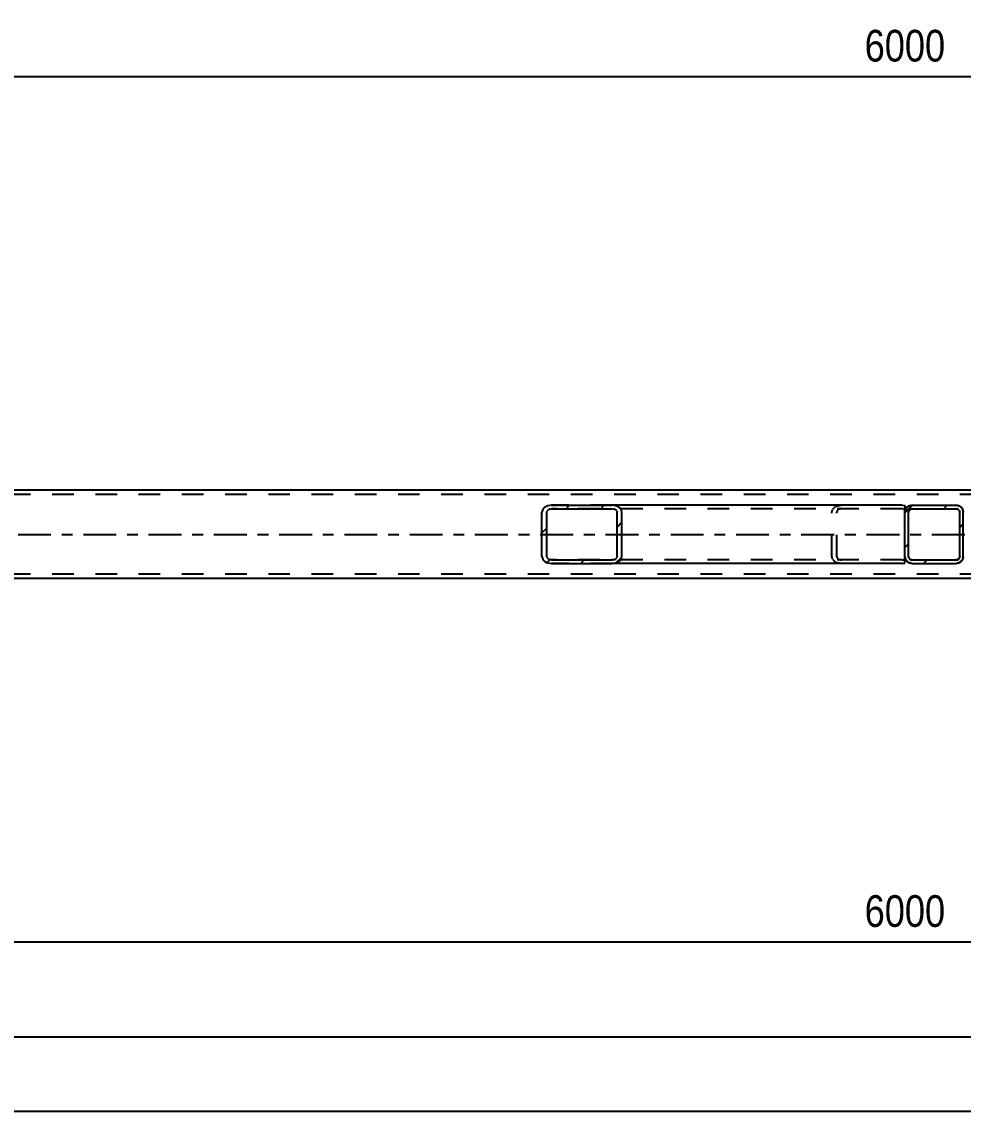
# Model space of a CAD drawing. Header units: millimetres. Extents: x -178 to 1011, y -683 to 158.
# Drawn here: x 256.3 to 341.6, y -296.2 to -197.5 of the extents above; entities that cross this region are included whole.
import ezdxf

# ---------------------------------------------------------------- set-up
doc = ezdxf.new("R2010")
doc.units = ezdxf.units.MM
doc.linetypes.add('DXK_LINE_DOT2', pattern=[3.9198, 1.9599, -1.9599])
doc.linetypes.add('DXK_LINE_DOT3', pattern=[5.9187, 2.979, -0.9799, 0.9799, -0.9799])
doc.styles.add('Arial Narrow', font='ARIALN.TTF', dxfattribs={"height": 0.2})

# ---------------------------------------------------------------- blocks, each defined once
blk = doc.blocks.new('Part-570387747-6484 - 6363')
at = {"linetype": 'Continuous'}
h = blk.add_hatch(dxfattribs=at)
h.set_pattern_fill('', scale=0.7, style=0, pattern_type=0)
h.set_pattern_definition([(45, (341.2457, -246.533), (-1.57154, 1.57154), [])])
h.paths.add_polyline_path([(341.001, -246.582), (341.246, -246.533), (341.453, -246.394), (341.592, -246.187), (341.641, -245.942), (341.641, -241.942), (341.592, -241.697), (341.453, -241.489), (341.246, -241.35), (341.001, -241.302), (337.001, -241.302), (336.756, -241.35), (336.548, -241.489), (336.409, -241.697), (336.361, -241.942), (336.361, -245.942), (336.409, -246.187), (336.548, -246.394), (336.756, -246.533), (337.001, -246.582)])
h.paths.add_polyline_path([(336.878, -246.237), (336.774, -246.168), (336.705, -246.064), (336.681, -245.942), (336.681, -241.942), (336.705, -241.819), (336.774, -241.715), (336.878, -241.646), (337.001, -241.622), (341.001, -241.622), (341.123, -241.646), (341.227, -241.715), (341.296, -241.819), (341.321, -241.942), (341.321, -245.942), (341.296, -246.064), (341.227, -246.168), (341.123, -246.237), (341.001, -246.262), (337.001, -246.262)])
at = {"color": 7, "linetype": 'DXK_LINE_DOT2'}
for p, q in [((336.361, -241.942), (336.409, -241.697)), ((336.705, -241.819), (336.681, -241.942)), ((336.756, -241.35), (337.001, -241.302)), ((337.001, -241.622), (336.878, -241.646)), ((337.001, -241.302), (341.001, -241.302)), ((337.001, -241.622), (341.001, -241.622)), ((341.001, -241.302), (341.246, -241.35)), ((341.123, -241.646), (341.001, -241.622)), ((341.321, -241.942), (341.296, -241.819)), ((341.592, -241.697), (341.641, -241.942)), ((336.361, -245.942), (336.361, -241.942)), ((336.681, -245.942), (336.681, -241.942)), ((341.321, -245.942), (341.321, -241.942)), ((341.641, -245.942), (341.641, -241.942)), ((336.409, -246.187), (336.361, -245.942)), ((336.681, -245.942), (336.705, -246.064)), ((337.001, -246.582), (336.756, -246.533)), ((336.878, -246.237), (337.001, -246.262)), ((337.001, -246.262), (341.001, -246.262)), ((337.001, -246.582), (341.001, -246.582)), ((341.001, -246.262), (341.123, -246.237)), ((341.246, -246.533), (341.001, -246.582)), ((341.296, -246.064), (341.321, -245.942)), ((341.641, -245.942), (341.592, -246.187))]:
    blk.add_line(p, q, dxfattribs=at)
at = {"color": 2, "linetype": 'Continuous'}
for p, q in [((336.409, -241.697), (336.361, -241.942)), ((336.681, -241.942), (336.705, -241.819)), ((337.001, -241.302), (336.756, -241.35)), ((336.878, -241.646), (337.001, -241.622)), ((337.001, -241.302), (341.001, -241.302)), ((337.001, -241.622), (341.001, -241.622)), ((341.246, -241.35), (341.001, -241.302)), ((341.001, -241.622), (341.123, -241.646)), ((341.296, -241.819), (341.321, -241.942)), ((341.641, -241.942), (341.592, -241.697)), ((336.361, -245.942), (336.361, -241.942)), ((336.681, -245.942), (336.681, -241.942)), ((341.321, -245.942), (341.321, -241.942)), ((341.641, -245.942), (341.641, -241.942)), ((336.361, -245.942), (336.409, -246.187)), ((336.705, -246.064), (336.681, -245.942)), ((336.756, -246.533), (337.001, -246.582)), ((337.001, -246.262), (336.878, -246.237)), ((337.001, -246.262), (341.001, -246.262)), ((337.001, -246.582), (341.001, -246.582)), ((341.123, -246.237), (341.001, -246.262)), ((341.001, -246.582), (341.246, -246.533)), ((341.321, -245.942), (341.296, -246.064)), ((341.592, -246.187), (341.641, -245.942))]:
    blk.add_line(p, q, dxfattribs=at)
at = {"color": 7, "linetype": 'DXK_LINE_DOT2'}
for centre, radius, start, end in [((337.001, -241.942), 0.64, 112.5, 157.5), ((337.001, -241.942), 0.32, 112.5, 157.5), ((341.001, -241.942), 0.32, 22.5, 67.5), ((341.001, -241.942), 0.64, 22.5, 67.5), ((337.001, -245.942), 0.64, 202.5, 247.5), ((337.001, -245.942), 0.32, 202.5, 247.5), ((341.001, -245.942), 0.32, 292.5, 337.5), ((341.001, -245.942), 0.64, 292.5, 337.5)]:
    blk.add_arc(centre, radius, start, end, dxfattribs=at)
at = {"color": 2, "linetype": 'Continuous'}
for centre, radius, start, end in [((337.001, -241.942), 0.64, 112.5, 157.5), ((337.001, -241.942), 0.32, 112.5, 157.5), ((341.001, -241.942), 0.32, 22.5, 67.5), ((341.001, -241.942), 0.64, 22.5, 67.5), ((337.001, -245.942), 0.64, 202.5, 247.5), ((337.001, -245.942), 0.32, 202.5, 247.5), ((341.001, -245.942), 0.32, 292.5, 337.5), ((341.001, -245.942), 0.64, 292.5, 337.5)]:
    blk.add_arc(centre, radius, start, end, dxfattribs=at)
blk = doc.blocks.new('Part-570387747-6525 - 6363')
at = {"color": 2, "linetype": 'Continuous'}
for p, q in [((793.201, -239.942), (-35.199, -239.942)), ((793.202, -247.942), (-35.2, -247.942))]:
    blk.add_line(p, q, dxfattribs=at)
at = {"color": 7, "linetype": 'DXK_LINE_DOT2'}
for p, q in [((798.001, -240.342), (-40, -240.342)), ((798.001, -247.542), (-40, -247.542))]:
    blk.add_line(p, q, dxfattribs=at)
at = {"color": 7, "linetype": 'DXK_LINE_DOT3'}
blk.add_line((-40, -243.942), (798.001, -243.942), dxfattribs=at)
blk = doc.blocks.new('Part-570387747-6622 - 6363')
at = {"linetype": 'Continuous'}
h = blk.add_hatch(dxfattribs=at)
h.set_pattern_fill('', scale=0.7, style=0, pattern_type=0)
h.set_pattern_definition([(45, (310.1468, -246.533), (-1.57154, 1.57154), [])])
h.paths.add_polyline_path([(309.811, -246.582), (310.147, -246.533), (310.432, -246.394), (310.622, -246.187), (310.689, -245.942), (310.689, -241.942), (310.622, -241.697), (310.432, -241.489), (310.147, -241.35), (309.811, -241.302), (304.32, -241.302), (303.983, -241.35), (303.698, -241.489), (303.508, -241.697), (303.441, -241.942), (303.441, -245.942), (303.508, -246.187), (303.698, -246.394), (303.983, -246.533), (304.32, -246.582)])
h.paths.add_polyline_path([(304.151, -246.237), (304.009, -246.168), (303.914, -246.064), (303.88, -245.942), (303.88, -241.942), (303.914, -241.819), (304.009, -241.715), (304.151, -241.646), (304.32, -241.622), (309.811, -241.622), (309.979, -241.646), (310.121, -241.715), (310.216, -241.819), (310.25, -241.942), (310.25, -245.942), (310.216, -246.064), (310.121, -246.168), (309.979, -246.237), (309.811, -246.262), (304.32, -246.262)])
at = {"color": 2, "linetype": 'Continuous'}
for p, q in [((303.508, -241.697), (303.441, -241.942)), ((303.88, -241.942), (303.914, -241.819)), ((304.32, -241.302), (303.983, -241.35)), ((304.151, -241.646), (304.32, -241.622)), ((304.32, -241.302), (309.811, -241.302)), ((304.32, -241.622), (309.811, -241.622)), ((336.104, -241.302), (309.811, -241.302)), ((310.147, -241.35), (309.811, -241.302)), ((309.811, -241.622), (309.979, -241.646)), ((310.216, -241.819), (310.25, -241.942)), ((310.689, -241.942), (310.622, -241.697)), ((336.104, -241.302), (336.361, -241.339)), ((336.361, -241.339), (336.361, -241.35)), ((336.361, -241.35), (336.361, -241.489)), ((336.361, -241.489), (336.361, -241.942)), ((303.441, -245.942), (303.441, -241.942)), ((303.88, -245.942), (303.88, -241.942)), ((310.25, -245.942), (310.25, -241.942)), ((310.689, -245.942), (310.689, -241.942)), ((303.441, -245.942), (303.508, -246.187)), ((303.914, -246.064), (303.88, -245.942)), ((303.983, -246.533), (304.32, -246.582)), ((304.32, -246.262), (304.151, -246.237)), ((304.32, -246.262), (309.811, -246.262)), ((304.32, -246.582), (309.811, -246.582)), ((309.979, -246.237), (309.811, -246.262)), ((309.811, -246.582), (310.147, -246.533)), ((336.104, -246.582), (309.811, -246.582)), ((310.25, -245.942), (310.216, -246.064)), ((310.622, -246.187), (310.689, -245.942)), ((336.104, -246.582), (336.361, -246.544)), ((336.361, -246.544), (336.361, -245.942))]:
    blk.add_line(p, q, dxfattribs=at)
at = {"color": 7, "linetype": 'DXK_LINE_DOT2'}
for p, q in [((309.811, -241.302), (304.32, -241.302)), ((336.104, -241.622), (304.32, -241.622)), ((329.734, -241.942), (329.801, -241.697)), ((330.207, -241.819), (330.173, -241.942)), ((330.276, -241.35), (330.613, -241.302)), ((330.613, -241.622), (330.445, -241.646)), ((336.272, -241.646), (336.104, -241.622)), ((336.361, -241.689), (336.272, -241.646)), ((336.361, -241.489), (336.361, -241.689)), ((336.361, -245.942), (336.361, -241.697)), ((329.734, -245.942), (329.734, -241.942)), ((330.173, -245.942), (330.173, -241.942)), ((336.104, -246.262), (304.32, -246.262)), ((309.811, -246.582), (304.32, -246.582)), ((329.801, -246.187), (329.734, -245.942)), ((330.173, -245.942), (330.207, -246.064)), ((330.613, -246.582), (330.276, -246.533)), ((330.445, -246.237), (330.613, -246.262)), ((336.104, -246.262), (336.272, -246.237)), ((336.272, -246.237), (336.361, -246.194))]:
    blk.add_line(p, q, dxfattribs=at)
at = {"color": 2, "linetype": 'Continuous'}
for centre, radius, start, end in [((304.185, -242.127), 0.802, 104.55473, 147.58956), ((304.252, -242.034), 0.401, 104.55473, 147.58956), ((309.878, -242.034), 0.401, 32.41044, 75.44527), ((309.945, -242.127), 0.802, 32.41044, 75.44527), ((304.185, -245.757), 0.802, 212.41044, 255.44527), ((304.252, -245.849), 0.401, 212.41044, 255.44527), ((309.878, -245.849), 0.401, 284.55473, 327.58956), ((309.945, -245.757), 0.802, 284.55473, 327.58956)]:
    blk.add_arc(centre, radius, start, end, dxfattribs=at)
at = {"color": 7, "linetype": 'DXK_LINE_DOT2'}
for centre, radius, start, end in [((330.478, -242.127), 0.802, 104.55473, 147.58956), ((330.545, -242.034), 0.401, 104.55473, 147.58956), ((330.478, -245.757), 0.802, 212.41044, 255.44527), ((330.545, -245.849), 0.401, 212.41044, 255.44527)]:
    blk.add_arc(centre, radius, start, end, dxfattribs=at)
blk = doc.blocks.new('StraightDimension-570387747-6820 - 6363')
at = {"color": 7, "linetype": 'Continuous'}
blk.add_line((216.36, -202.43), (456.361, -202.43), dxfattribs=at)
at = {"color": 0}
blk.add_wipeout([(340.617, -201.68), (340.617, -197.48), (332.104, -197.48), (332.104, -201.68)], dxfattribs=at)
at = {"color": 3, "style": 'Arial Narrow'}
blk.add_text('6000', height=2.8633, dxfattribs=at).set_placement((332.704, -201.08))
blk = doc.blocks.new('StraightDimension-570387747-6890 - 6363')
at = {"color": 7, "linetype": 'Continuous'}
blk.add_line((-41, -296.228), (799.001, -296.228), dxfattribs=at)
blk = doc.blocks.new('StraightDimension-570387747-6765 - 6363')
at = {"color": 7, "linetype": 'Continuous'}
blk.add_line((216.36, -280.866), (456.361, -280.866), dxfattribs=at)
at = {"color": 0}
blk.add_wipeout([(340.617, -280.116), (340.617, -275.916), (332.104, -275.916), (332.104, -280.116)], dxfattribs=at)
at = {"color": 3, "style": 'Arial Narrow'}
blk.add_text('6000', height=2.8633, dxfattribs=at).set_placement((332.704, -279.516))
blk = doc.blocks.new('StraightDimension-570387747-6935 - 6363')
at = {"color": 7, "linetype": 'Continuous'}
blk.add_line((-39.999, -289.488), (798.001, -289.488), dxfattribs=at)

msp = doc.modelspace()

# ---------------------------------------------------------------- block references
for name in ['StraightDimension-570387747-6820 - 6363', 'Part-570387747-6525 - 6363', 'Part-570387747-6622 - 6363', 'Part-570387747-6484 - 6363', 'StraightDimension-570387747-6890 - 6363']:
    msp.add_blockref(name, (0, 0))

# ---------------------------------------------------------------- next in the draw order: block references
msp.add_blockref('StraightDimension-570387747-6765 - 6363', (0, 0))

# ---------------------------------------------------------------- next in the draw order: block references
msp.add_blockref('StraightDimension-570387747-6935 - 6363', (0, 0))

doc.saveas('drawing.dxf')
